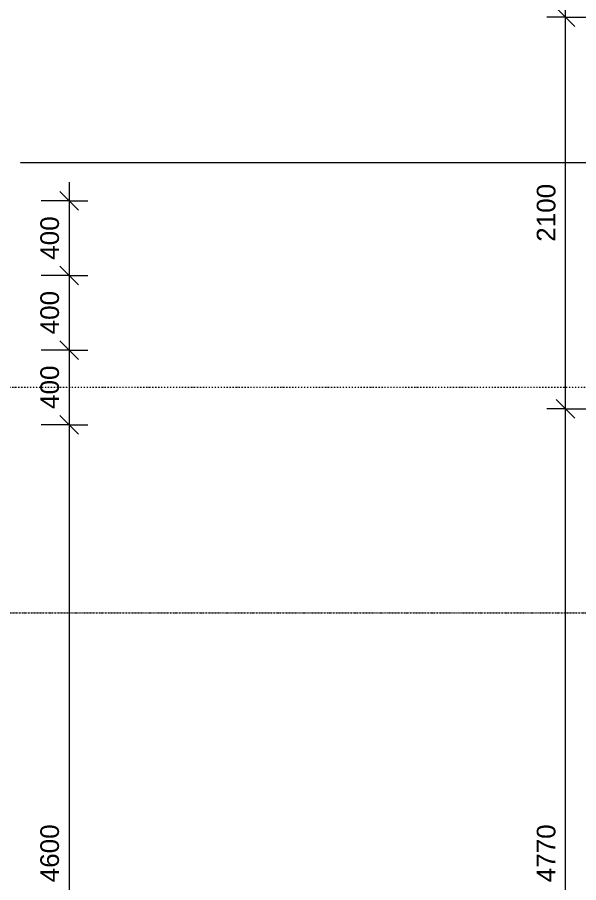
# Model space of a CAD drawing. Header units: millimetres. Extents: x -21051 to 202668, y -15646 to 13691.
# Drawn here: x -16001 to -12989, y -1447 to 3193 of the extents above; entities that cross this region are included whole.
import ezdxf

# ---------------------------------------------------------------- set-up
doc = ezdxf.new("R2010")
doc.units = ezdxf.units.MM
for name, pattern in [('Dash dot', [15.875, 6.35, -4.7625, 0, -4.7625]), ('Hidden', [3, 2, -1]), ('TD_Level Line', [8, 4, -2, 0, -2])]:
    doc.linetypes.add(name, pattern=pattern)
for name, color, linetype, lineweight in [('A-ANNO-DIMS', 211, 'Continuous', 9), ('A-ANNO-DIMS-100', 211, 'Continuous', 9), ('A-DETL-HDLN', 90, 'Hidden', 5), ('G-ANNO-SYMB', 111, 'Continuous', 9), ('S-GRID', 1, 'Continuous', 9)]:
    doc.layers.add(name, color=color, linetype=linetype, lineweight=lineweight)
doc.layers.get('0').off()
doc.styles.add('Arial_3', font='arial.ttf', dxfattribs={"height": 100})
doc.dimstyles.new('Arial_1_0', dxfattribs={"dimscale": 304.8, "dimtxt": 102.02594, "dimasz": 0.328084, "dimexe": 0.328084, "dimexo": 0.0625, "dimgap": 0.082021, "dimtad": 1, "dimdec": 0, "dimzin": 0, "dimdsep": 46, "dimtxsty": 'Arial_3', "dimblk1": 'OBLIQUE', "dimblk2": 'OBLIQUE', "dimsah": 1, "dimcen": 0.09, "dimdle": 0.328084, "dimazin": 0, "dimtfac": 1, "dimtdec": 4, "dimtix": 1, "dimtmove": 0, "dimatfit": 3, "dimfxl": 0.492126, "dimfxlon": 1, "dimtvp": 1, "dimtolj": 1, "dimtzin": 0, "dimarcsym": 2})

# ---------------------------------------------------------------- blocks, each defined once
blk = doc.blocks.new('DIMBLOCK17-00_Ground floor')
at = {"layer": 'A-ANNO-DIMS-100', "transparency": 16777216}
for p, q in [((-13059.5, 1093.5), (-13109.5, 1143.5)), ((-13059.5, 1093.5), (-13159.5, 1093.5)), ((-13059.5, -3676.5), (-13059.5, 1093.5)), ((-13059.5, 1093.5), (-13009.5, 1043.5)), ((-13059.5, 1093.5), (-12909.5, 1093.5)), ((-13059.5, -3676.5), (-13109.5, -3626.5)), ((-13059.5, -3676.5), (-13159.5, -3676.5)), ((-13059.5, -3676.5), (-13009.5, -3726.5)), ((-13059.5, -3676.5), (-12909.5, -3676.5))]:
    blk.add_line(p, q, dxfattribs=at)
at = {"layer": 'A-ANNO-DIMS-100', "color": 0, "transparency": 16777216, "insert": (-13214.3, -1445.4), "char_height": 100, "width": 369.177, "attachment_point": 1, "rotation": 90, "line_spacing_factor": 0.941778, "style": 'Arial_3'}
blk.add_mtext('4770', dxfattribs=at)
blk = doc.blocks.new('_Oblique')
at = {"color": 0, "linetype": 'ByBlock', "lineweight": -2}
blk.add_line((-0.5, -0.5), (0.5, 0.5), dxfattribs=at)
blk = doc.blocks.new('DIMBLOCK18-00_Ground floor')
at = {"layer": 'A-ANNO-DIMS-100', "transparency": 16777216}
for p, q in [((-13059.5, 3193.5), (-13109.5, 3243.5)), ((-13059.5, 3193.5), (-13159.5, 3193.5)), ((-13059.5, 1093.5), (-13059.5, 3193.5)), ((-13059.5, 3193.5), (-13009.5, 3143.5)), ((-13059.5, 3193.5), (-12909.5, 3193.5)), ((-13059.5, 1093.5), (-13109.5, 1143.5)), ((-13059.5, 1093.5), (-13159.5, 1093.5)), ((-13059.5, 1093.5), (-13009.5, 1043.5)), ((-13059.5, 1093.5), (-12909.5, 1093.5))]:
    blk.add_line(p, q, dxfattribs=at)
at = {"layer": 'A-ANNO-DIMS-100', "color": 0, "transparency": 16777216, "insert": (-13214.3, 1989.6), "char_height": 100, "width": 369.177, "attachment_point": 1, "rotation": 90, "line_spacing_factor": 0.941778, "style": 'Arial_3'}
blk.add_mtext('2100', dxfattribs=at)
blk = doc.blocks.new('DIMBLOCK19-00_Ground floor')
at = {"layer": 'A-ANNO-DIMS-100', "transparency": 16777216}
for p, q in [((-13059.5, 4693.5), (-13109.5, 4743.5)), ((-13059.5, 4693.5), (-13159.5, 4693.5)), ((-13059.5, 3193.5), (-13059.5, 4693.5)), ((-13059.5, 4693.5), (-13009.5, 4643.5)), ((-13059.5, 4693.5), (-12909.5, 4693.5)), ((-13059.5, 3193.5), (-13109.5, 3243.5)), ((-13059.5, 3193.5), (-13159.5, 3193.5)), ((-13059.5, 3193.5), (-13009.5, 3143.5)), ((-13059.5, 3193.5), (-12909.5, 3193.5))]:
    blk.add_line(p, q, dxfattribs=at)
at = {"layer": 'A-ANNO-DIMS-100', "color": 0, "transparency": 16777216, "insert": (-13214.3, 3789.6), "char_height": 100, "width": 369.177, "attachment_point": 1, "rotation": 90, "line_spacing_factor": 0.941778, "style": 'Arial_3'}
blk.add_mtext('1500', dxfattribs=at)
blk = doc.blocks.new('DIMBLOCK236-00_Ground floor')
at = {"layer": 'A-ANNO-DIMS-100', "transparency": 16777216}
for p, q in [((-15722.7, 2308.5), (-15722.7, 1808.5)), ((-15722.7, 2208.5), (-15772.7, 2258.5)), ((-15722.7, 2208.5), (-15872.7, 2208.5)), ((-15722.7, 2208.5), (-15672.7, 2158.5)), ((-15722.7, 2208.5), (-15622.7, 2208.5)), ((-15722.7, 1808.5), (-15772.7, 1858.5)), ((-15722.7, 1808.5), (-15872.7, 1808.5)), ((-15722.7, 1808.5), (-15672.7, 1758.5)), ((-15722.7, 1808.5), (-15622.7, 1808.5))]:
    blk.add_line(p, q, dxfattribs=at)
at = {"layer": 'A-ANNO-DIMS-100', "color": 0, "transparency": 16777216, "insert": (-15877.5, 1893.1), "char_height": 100, "width": 276.883, "attachment_point": 1, "rotation": 90, "line_spacing_factor": 0.941778, "style": 'Arial_3'}
blk.add_mtext('400', dxfattribs=at)
blk = doc.blocks.new('DIMBLOCK237-00_Ground floor')
at = {"layer": 'A-ANNO-DIMS-100', "transparency": 16777216}
for p, q in [((-15722.7, 1808.5), (-15772.7, 1858.5)), ((-15722.7, 1808.5), (-15872.7, 1808.5)), ((-15722.7, 1808.5), (-15722.7, 1408.5)), ((-15722.7, 1808.5), (-15672.7, 1758.5)), ((-15722.7, 1808.5), (-15622.7, 1808.5)), ((-15722.7, 1408.5), (-15772.7, 1458.5)), ((-15722.7, 1408.5), (-15872.7, 1408.5)), ((-15722.7, 1408.5), (-15672.7, 1358.5)), ((-15722.7, 1408.5), (-15622.7, 1408.5))]:
    blk.add_line(p, q, dxfattribs=at)
at = {"layer": 'A-ANNO-DIMS-100', "color": 0, "transparency": 16777216, "insert": (-15877.5, 1493.1), "char_height": 100, "width": 276.883, "attachment_point": 1, "rotation": 90, "line_spacing_factor": 0.941778, "style": 'Arial_3'}
blk.add_mtext('400', dxfattribs=at)
blk = doc.blocks.new('DIMBLOCK238-00_Ground floor')
at = {"layer": 'A-ANNO-DIMS-100', "transparency": 16777216}
for p, q in [((-15722.7, 1408.5), (-15772.7, 1458.5)), ((-15722.7, 1408.5), (-15872.7, 1408.5)), ((-15722.7, 1408.5), (-15722.7, 1008.5)), ((-15722.7, 1408.5), (-15672.7, 1358.5)), ((-15722.7, 1408.5), (-15622.7, 1408.5)), ((-15722.7, 1008.5), (-15772.7, 1058.5)), ((-15722.7, 1008.5), (-15872.7, 1008.5)), ((-15722.7, 1008.5), (-15672.7, 958.5)), ((-15722.7, 1008.5), (-15622.7, 1008.5))]:
    blk.add_line(p, q, dxfattribs=at)
at = {"layer": 'A-ANNO-DIMS-100', "color": 0, "transparency": 16777216, "insert": (-15877.5, 1093.1), "char_height": 100, "width": 276.883, "attachment_point": 1, "rotation": 90, "line_spacing_factor": 0.941778, "style": 'Arial_3'}
blk.add_mtext('400', dxfattribs=at)
blk = doc.blocks.new('DIMBLOCK239-00_Ground floor')
at = {"layer": 'A-ANNO-DIMS-100', "transparency": 16777216}
for p, q in [((-15722.7, 1008.5), (-15772.7, 1058.5)), ((-15722.7, 1008.5), (-15872.7, 1008.5)), ((-15722.7, 1008.5), (-15722.7, -3591.5)), ((-15722.7, 1008.5), (-15672.7, 958.5)), ((-15722.7, 1008.5), (-15622.7, 1008.5)), ((-15722.7, -3591.5), (-15772.7, -3541.5)), ((-15722.7, -3591.5), (-15872.7, -3591.5)), ((-15722.7, -3591.5), (-15672.7, -3641.5)), ((-15722.7, -3591.5), (-15622.7, -3591.5))]:
    blk.add_line(p, q, dxfattribs=at)
at = {"layer": 'A-ANNO-DIMS-100', "color": 0, "transparency": 16777216, "insert": (-15877.5, -1445.4), "char_height": 100, "width": 369.177, "attachment_point": 1, "rotation": 90, "line_spacing_factor": 0.941778, "style": 'Arial_3'}
blk.add_mtext('4600', dxfattribs=at)

msp = doc.modelspace()

# ---------------------------------------------------------------- linework, layer by layer
at = {"layer": 'A-DETL-HDLN'}
msp.add_line((-12586, 2413.5), (-15986, 2413.5), dxfattribs=at)
at = {"layer": 'G-ANNO-SYMB', "linetype": 'TD_Level Line', "lineweight": 18}
msp.add_line((-19758.3, -0.9), (10415, -0.9), dxfattribs=at)
at = {"layer": 'S-GRID', "linetype": 'Dash dot', "lineweight": 18}
msp.add_line((8563.8, 1208.5), (-16244.3, 1208.5), dxfattribs=at)

# ---------------------------------------------------------------- dimensions: what is measured, and where the dimension line sits
at = {"layer": 'A-ANNO-DIMS'}
for base, p1, p2, override, picture, middle in [((-13059.5, 4693.5), (-12909.5, 3193.5), (-12909.5, 4693.5), {"dimpost": '<>', "dimfxl": 1500}, 'DIMBLOCK19-00_Ground floor', (-13135.5, 3943.5)), ((-13059.5, 3193.5), (-12909.5, 1093.5), (-12909.5, 3193.5), {"dimpost": '<>', "dimfxl": 2100}, 'DIMBLOCK18-00_Ground floor', (-13135.5, 2143.5)), ((-15722.7, 1808.5), (-15872.7, 2208.5), (-15872.7, 1808.5), {"dimpost": '<>', "dimfxl": 400}, 'DIMBLOCK236-00_Ground floor', (-15798.7, 2008.5)), ((-15722.7, 1408.5), (-15872.7, 1808.5), (-15872.7, 1408.5), {"dimpost": '<>', "dimfxl": 400}, 'DIMBLOCK237-00_Ground floor', (-15798.7, 1608.5)), ((-15722.7, 1008.5), (-15872.7, 1408.5), (-15872.7, 1008.5), {"dimpost": '<>', "dimfxl": 400}, 'DIMBLOCK238-00_Ground floor', (-15798.7, 1208.5)), ((-13059.5, 1093.5), (-12909.5, -3676.5), (-12909.5, 1093.5), {"dimpost": '<>', "dimfxl": 4770}, 'DIMBLOCK17-00_Ground floor', (-13135.5, -1291.5)), ((-15722.7, -3591.5), (-15872.7, 1008.5), (-15872.7, -3591.5), {"dimpost": '<>', "dimfxl": 4600}, 'DIMBLOCK239-00_Ground floor', (-15798.7, -1291.5))]:
    dim = msp.add_linear_dim(base=base, p1=p1, p2=p2, angle=90, dimstyle='Arial_1_0', override=override, dxfattribs=at)
    dim.commit()
    dim.dimension.update_dxf_attribs({"geometry": picture, "text_midpoint": middle})

doc.saveas('drawing.dxf')
